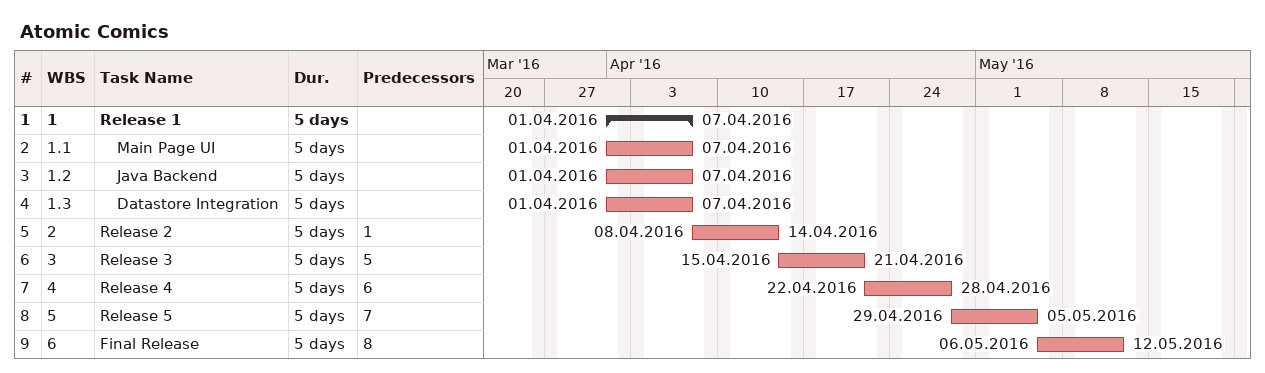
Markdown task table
Atomic Comics

| ID | WBS | Task | Duration | Start | Finish | Predecessors |
|---|---|---|---|---|---|---|
| 1 | 1 | **Release 1** | 5d | 2016-04-01 | 2016-04-07 |  |
| 2 | 1.1 | Main Page UI | 5d | 2016-04-01 | 2016-04-07 |  |
| 3 | 1.2 | Java Backend | 5d | 2016-04-01 | 2016-04-07 |  |
| 4 | 1.3 | Datastore Integration | 5d | 2016-04-01 | 2016-04-07 |  |
| 5 | 2 | Release 2 | 5d | 2016-04-08 | 2016-04-14 | 1 |
| 6 | 3 | Release 3 | 5d | 2016-04-15 | 2016-04-21 | 5 |
| 7 | 4 | Release 4 | 5d | 2016-04-22 | 2016-04-28 | 6 |
| 8 | 5 | Release 5 | 5d | 2016-04-29 | 2016-05-05 | 7 |
| 9 | 6 | Final Release | 5d | 2016-05-06 | 2016-05-12 | 8 |
